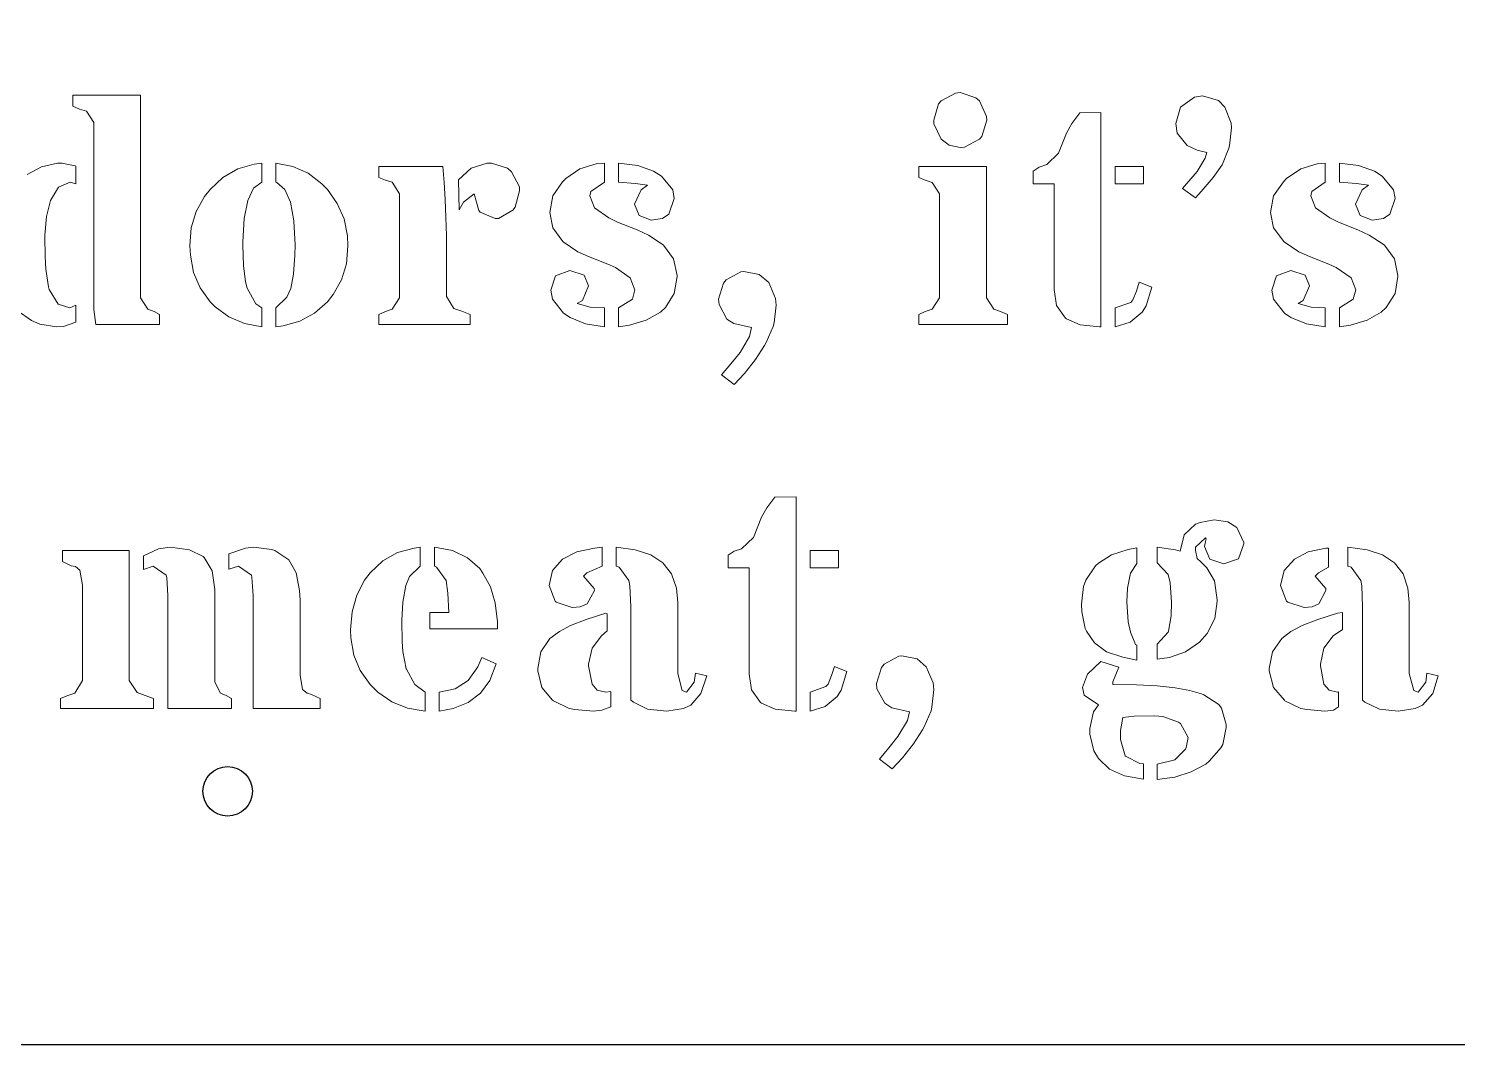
# Model space of a CAD drawing. Header units: millimetres. Extents: x 3735 to 5333, y 3252 to 4770.
# Drawn here: x 4803.9 to 4954, y 3800 to 3906.6 of the extents above; entities that cross this region are included whole.
import ezdxf

# ---------------------------------------------------------------- set-up
doc = ezdxf.new("R2010")
doc.units = ezdxf.units.MM
doc.layers.add('ext', color=18, linetype='Continuous', true_color=0x000000)
doc.layers.add('MASHARAB', color=6, linetype='Continuous', true_color=0xff00ff)

msp = doc.modelspace()

# ---------------------------------------------------------------- linework, layer by layer
at = {"layer": 'ext'}
msp.add_lwpolyline([(4539.85, 4769.98), (4539.85, 3799.98), (5289.85, 3799.98), (5289.85, 4769.98)], close=True, dxfattribs=at)
at = {"layer": 'MASHARAB', "lineweight": 0}
for p, q in [((4808.6, 3899.63), (4808.6, 3898.48)), ((4815.71, 3899.63), (4808.6, 3899.63)), ((4815.71, 3878.35), (4815.71, 3899.63)), ((4899.51, 3898.74), (4899.01, 3897.02)), ((4899.77, 3899.04), (4899.51, 3898.74)), ((4901.29, 3899.87), (4899.77, 3899.04)), ((4901.79, 3899.93), (4901.29, 3899.87)), ((4903.44, 3899.37), (4901.79, 3899.93)), ((4903.81, 3899.04), (4903.44, 3899.37)), ((4904.53, 3897.42), (4903.81, 3899.04)), ((4926.38, 3899.44), (4924.92, 3898.38)), ((4927.24, 3899.57), (4926.38, 3899.44)), ((4928.92, 3899.07), (4927.24, 3899.57)), ((4929.58, 3898.38), (4928.92, 3899.07)), ((4808.6, 3898.48), (4809.3, 3898.18)), ((4809.3, 3898.18), (4810.02, 3897.95)), ((4810.02, 3897.95), (4810.78, 3896.76)), ((4904.57, 3897.02), (4904.53, 3897.42)), ((4914.35, 3897.78), (4913.49, 3896.66)), ((4916.56, 3897.82), (4914.35, 3897.78)), ((4916.56, 3875.31), (4916.56, 3897.82)), ((4924.92, 3898.38), (4924.43, 3896.66)), ((4930.24, 3896.69), (4929.58, 3898.38)), ((4810.78, 3896.76), (4810.78, 3877.13)), ((4899.01, 3897.02), (4899.01, 3896.63)), ((4899.01, 3896.63), (4899.77, 3895.01)), ((4904.07, 3895.31), (4904.57, 3897.02)), ((4912.96, 3895.67), (4912.1, 3893.55)), ((4913.49, 3896.66), (4912.96, 3895.67)), ((4924.43, 3896.66), (4924.56, 3895.67)), ((4924.56, 3895.67), (4925.62, 3894.35)), ((4930.08, 3894.31), (4930.28, 3896.2)), ((4930.28, 3896.2), (4930.24, 3896.69)), ((4899.77, 3895.01), (4900.63, 3894.38)), ((4900.63, 3894.38), (4901.79, 3894.15)), ((4901.79, 3894.15), (4902.25, 3894.18)), ((4902.25, 3894.18), (4903.81, 3895.01)), ((4903.81, 3895.01), (4904.07, 3895.31)), ((4925.62, 3894.35), (4926.67, 3893.88)), ((4929.32, 3892.4), (4930.01, 3894.08)), ((4930.01, 3894.08), (4930.08, 3894.31)), ((4912.1, 3893.55), (4910.88, 3892.36)), ((4926.67, 3893.88), (4927.67, 3893.62)), ((4927.5, 3893.02), (4926.67, 3891.64)), ((4927.67, 3893.62), (4927.5, 3893.02)), ((4805.3, 3892.13), (4803.78, 3891.31)), ((4806.98, 3892.5), (4805.3, 3892.13)), ((4807.44, 3892.5), (4806.98, 3892.5)), ((4808.84, 3892.23), (4807.44, 3892.5)), ((4808.91, 3892.2), (4808.84, 3892.23)), ((4808.91, 3890.32), (4808.91, 3892.2)), ((4825.92, 3891.9), (4824.36, 3891.01)), ((4827.64, 3892.4), (4825.92, 3891.9)), ((4828.43, 3892.5), (4827.64, 3892.4)), ((4828.43, 3890.51), (4828.43, 3892.5)), ((4831.7, 3892.17), (4829.92, 3892.5)), ((4829.92, 3892.5), (4829.92, 3890.51)), ((4833.32, 3891.44), (4831.7, 3892.17)), ((4834.74, 3890.35), (4833.32, 3891.44)), ((4840.72, 3892.17), (4840.72, 3891.01)), ((4847.46, 3892.17), (4840.72, 3892.17)), ((4847.6, 3890.48), (4847.46, 3892.17)), ((4850.44, 3891.97), (4849.08, 3890.74)), ((4852.09, 3892.5), (4850.44, 3891.97)), ((4852.55, 3892.5), (4852.09, 3892.5)), ((4854.24, 3891.97), (4852.55, 3892.5)), ((4854.67, 3891.6), (4854.24, 3891.97)), ((4855.49, 3890.02), (4854.67, 3891.6)), ((4861.84, 3891.9), (4860.35, 3890.88)), ((4863.56, 3892.43), (4861.84, 3891.9)), ((4864.42, 3892.5), (4863.56, 3892.43)), ((4864.42, 3890.51), (4864.42, 3892.5)), ((4867.92, 3892.26), (4865.9, 3892.5)), ((4865.9, 3892.5), (4865.9, 3890.51)), ((4869.57, 3891.67), (4867.92, 3892.26)), ((4870.4, 3891.14), (4869.57, 3891.67)), ((4871.59, 3889.69), (4870.4, 3891.14)), ((4897.43, 3892.17), (4897.43, 3891.01)), ((4904.53, 3892.17), (4897.43, 3892.17)), ((4904.53, 3878.35), (4904.53, 3892.17)), ((4910.08, 3892.07), (4909.46, 3891.67)), ((4909.46, 3891.67), (4909.46, 3890.35)), ((4910.88, 3892.36), (4910.08, 3892.07)), ((4918.05, 3892.17), (4918.05, 3890.35)), ((4921.02, 3892.17), (4918.05, 3892.17)), ((4921.02, 3890.35), (4921.02, 3892.17)), ((4926.67, 3891.64), (4925.12, 3889.85)), ((4928.36, 3891.01), (4929.28, 3892.33)), ((4929.28, 3892.33), (4929.32, 3892.4)), ((4937.55, 3891.9), (4936.06, 3890.88)), ((4939.26, 3892.43), (4937.55, 3891.9)), ((4940.12, 3892.5), (4939.26, 3892.43)), ((4940.12, 3890.51), (4940.12, 3892.5)), ((4943.63, 3892.26), (4941.61, 3892.5)), ((4941.61, 3892.5), (4941.61, 3890.51)), ((4945.28, 3891.67), (4943.63, 3892.26)), ((4946.1, 3891.14), (4945.28, 3891.67)), ((4947.29, 3889.69), (4946.1, 3891.14)), ((4806.26, 3888.6), (4807.08, 3889.98)), ((4807.08, 3889.98), (4808.3, 3890.51)), ((4808.3, 3890.51), (4808.91, 3890.32)), ((4823.01, 3889.75), (4822.41, 3888.99)), ((4824.36, 3891.01), (4823.01, 3889.75)), ((4826.97, 3888.6), (4827.57, 3889.89)), ((4827.57, 3889.89), (4828.43, 3890.51)), ((4829.92, 3890.51), (4830.02, 3890.48)), ((4830.02, 3890.48), (4830.84, 3889.75)), ((4830.84, 3889.75), (4831.44, 3888.4)), ((4835.34, 3889.75), (4834.74, 3890.35)), ((4836.36, 3888.27), (4835.34, 3889.75)), ((4840.72, 3891.01), (4841.42, 3890.71)), ((4841.42, 3890.71), (4842.14, 3890.51)), ((4842.14, 3890.51), (4842.9, 3889.29)), ((4847.69, 3888.7), (4847.6, 3890.48)), ((4849.08, 3890.74), (4849.18, 3887.61)), ((4855.03, 3887.87), (4855.49, 3889.59)), ((4855.49, 3889.59), (4855.49, 3890.02)), ((4860.02, 3890.55), (4859, 3889.06)), ((4860.35, 3890.88), (4860.02, 3890.55)), ((4862.99, 3889.52), (4864.42, 3890.51)), ((4865.9, 3890.51), (4867.69, 3890.38)), ((4868.28, 3889.69), (4867.59, 3888.2)), ((4867.69, 3890.38), (4868.94, 3890.18)), ((4868.94, 3890.18), (4868.28, 3889.69)), ((4871.75, 3888.8), (4871.59, 3889.69)), ((4897.43, 3891.01), (4898.12, 3890.71)), ((4898.12, 3890.71), (4898.85, 3890.48)), ((4898.85, 3890.48), (4899.61, 3889.29)), ((4909.46, 3890.35), (4911.64, 3890.35)), ((4911.64, 3890.35), (4911.64, 3879.24)), ((4918.05, 3890.35), (4921.02, 3890.35)), ((4925.12, 3889.85), (4926.48, 3888.86)), ((4927.1, 3889.52), (4928.36, 3891.01)), ((4935.73, 3890.55), (4934.7, 3889.06)), ((4936.06, 3890.88), (4935.73, 3890.55)), ((4938.7, 3889.52), (4940.12, 3890.51)), ((4941.61, 3890.51), (4943.39, 3890.38)), ((4943.99, 3889.69), (4943.3, 3888.2)), ((4943.39, 3890.38), (4944.65, 3890.18)), ((4944.65, 3890.18), (4943.99, 3889.69)), ((4947.46, 3888.8), (4947.29, 3889.69)), ((4805.83, 3886.91), (4806.26, 3888.6)), ((4822.41, 3888.99), (4821.56, 3887.44)), ((4826.58, 3886.71), (4826.97, 3888.6)), ((4831.44, 3888.4), (4831.8, 3886.45)), ((4837.09, 3886.65), (4836.36, 3888.27)), ((4842.9, 3889.29), (4842.9, 3878.35)), ((4847.76, 3886.85), (4847.69, 3888.7)), ((4849.18, 3887.61), (4849.61, 3888.4)), ((4849.61, 3888.4), (4850.73, 3889.29)), ((4850.73, 3889.29), (4851.23, 3887.54)), ((4859, 3889.06), (4858.67, 3887.34)), ((4862.9, 3889.09), (4862.99, 3889.52)), ((4863.39, 3887.8), (4862.9, 3889.09)), ((4867.59, 3888.2), (4868.08, 3887.01)), ((4871.19, 3887.14), (4871.75, 3888.8)), ((4899.61, 3889.29), (4899.61, 3878.35)), ((4926.48, 3888.86), (4927.1, 3889.52)), ((4934.7, 3889.06), (4934.37, 3887.34)), ((4938.6, 3889.09), (4938.7, 3889.52)), ((4939.1, 3887.8), (4938.6, 3889.09)), ((4943.3, 3888.2), (4943.79, 3887.01)), ((4946.9, 3887.14), (4947.46, 3888.8)), ((4805.66, 3884.96), (4805.83, 3886.91)), ((4821.56, 3887.44), (4821.03, 3885.72)), ((4826.45, 3884.23), (4826.58, 3886.71)), ((4837.42, 3884.86), (4837.09, 3886.65)), ((4847.83, 3884.86), (4847.76, 3886.85)), ((4851.23, 3887.54), (4851.36, 3887.37)), ((4851.36, 3887.37), (4852.95, 3886.68)), ((4852.95, 3886.68), (4853.28, 3886.71)), ((4853.28, 3886.71), (4854.8, 3887.57)), ((4854.8, 3887.57), (4855.03, 3887.87)), ((4858.67, 3887.34), (4859, 3885.72)), ((4864.88, 3886.75), (4863.39, 3887.8)), ((4865.8, 3886.32), (4864.88, 3886.75)), ((4868.08, 3887.01), (4869.34, 3886.51)), ((4869.34, 3886.51), (4870.53, 3886.68)), ((4870.53, 3886.68), (4871.19, 3887.14)), ((4934.37, 3887.34), (4934.7, 3885.72)), ((4940.59, 3886.75), (4939.1, 3887.8)), ((4941.51, 3886.32), (4940.59, 3886.75)), ((4943.79, 3887.01), (4945.05, 3886.51)), ((4945.05, 3886.51), (4946.24, 3886.68)), ((4946.24, 3886.68), (4946.9, 3887.14)), ((4821.03, 3885.72), (4820.86, 3883.84)), ((4831.8, 3886.45), (4831.93, 3883.9)), ((4859, 3885.72), (4860.05, 3884.27)), ((4867.85, 3885.52), (4865.8, 3886.32)), ((4869.04, 3884.96), (4867.85, 3885.52)), ((4934.7, 3885.72), (4935.76, 3884.27)), ((4943.56, 3885.52), (4941.51, 3886.32)), ((4944.75, 3884.96), (4943.56, 3885.52)), ((4805.66, 3884.8), (4805.66, 3884.96)), ((4805.69, 3882.71), (4805.66, 3884.8)), ((4820.86, 3883.84), (4820.93, 3882.85)), ((4826.45, 3883.9), (4826.45, 3884.23)), ((4826.51, 3881.76), (4826.45, 3883.9)), ((4831.93, 3883.9), (4831.9, 3882.85)), ((4837.32, 3881.95), (4837.48, 3883.84)), ((4837.48, 3883.84), (4837.42, 3884.86)), ((4847.83, 3883.41), (4847.83, 3884.86)), ((4860.05, 3884.27), (4860.09, 3884.23)), ((4860.09, 3884.23), (4861.64, 3883.21)), ((4870.6, 3883.94), (4869.04, 3884.96)), ((4870.63, 3883.9), (4870.6, 3883.94)), ((4871.69, 3882.45), (4870.63, 3883.9)), ((4935.76, 3884.27), (4935.79, 3884.23)), ((4935.79, 3884.23), (4937.35, 3883.21)), ((4946.3, 3883.94), (4944.75, 3884.96)), ((4946.34, 3883.9), (4946.3, 3883.94)), ((4947.39, 3882.45), (4946.34, 3883.9)), ((4805.76, 3881.39), (4805.69, 3882.71)), ((4820.93, 3882.85), (4821.26, 3881.03)), ((4831.9, 3882.85), (4831.77, 3880.86)), ((4847.83, 3878.52), (4847.83, 3883.41)), ((4861.64, 3883.21), (4862.76, 3882.71)), ((4862.76, 3882.71), (4864.78, 3881.89)), ((4872.05, 3880.7), (4871.69, 3882.45)), ((4937.35, 3883.21), (4938.47, 3882.71)), ((4938.47, 3882.71), (4940.49, 3881.89)), ((4947.76, 3880.7), (4947.39, 3882.45)), ((4806.02, 3879.51), (4805.76, 3881.39)), ((4821.26, 3881.03), (4821.98, 3879.41)), ((4826.74, 3880.04), (4826.51, 3881.76)), ((4831.77, 3880.86), (4831.47, 3879.34)), ((4836.79, 3880.24), (4837.32, 3881.95)), ((4859.29, 3880.67), (4858.8, 3879.18)), ((4860.78, 3881.23), (4859.29, 3880.67)), ((4862.3, 3880.76), (4860.78, 3881.23)), ((4862.76, 3879.61), (4862.3, 3880.76)), ((4864.78, 3881.89), (4865.57, 3881.56)), ((4865.57, 3881.56), (4867.13, 3880.47)), ((4871.75, 3878.82), (4872.05, 3880.6)), ((4872.05, 3880.6), (4872.05, 3880.7)), ((4878.76, 3881.1), (4877.2, 3880.24)), ((4879.05, 3881.13), (4878.76, 3881.1)), ((4880.67, 3880.8), (4879.05, 3881.13)), ((4881.67, 3879.97), (4880.67, 3880.8)), ((4935, 3880.67), (4934.51, 3879.18)), ((4936.49, 3881.23), (4935, 3880.67)), ((4938.01, 3880.76), (4936.49, 3881.23)), ((4938.47, 3879.61), (4938.01, 3880.76)), ((4940.49, 3881.89), (4941.28, 3881.56)), ((4941.28, 3881.56), (4942.83, 3880.47)), ((4947.46, 3878.82), (4947.76, 3880.6)), ((4947.76, 3880.6), (4947.76, 3880.7)), ((4806.12, 3879.24), (4806.02, 3879.51)), ((4807.05, 3877.69), (4806.12, 3879.24)), ((4821.98, 3879.41), (4823.01, 3877.96)), ((4826.91, 3879.38), (4826.74, 3880.04)), ((4827.8, 3877.72), (4826.91, 3879.38)), ((4831.47, 3879.34), (4831.07, 3878.42)), ((4835.93, 3878.72), (4836.79, 3880.24)), ((4858.8, 3879.18), (4858.96, 3878.22)), ((4862.1, 3878.09), (4862.76, 3879.61)), ((4867.13, 3880.47), (4867.62, 3879.21)), ((4867.62, 3879.21), (4867.36, 3878.22)), ((4876.94, 3879.91), (4876.41, 3878.22)), ((4877.2, 3880.24), (4876.94, 3879.91)), ((4882.39, 3878.29), (4881.67, 3879.97)), ((4911.64, 3879.24), (4911.9, 3877.56)), ((4920.59, 3880), (4920.3, 3879.05)), ((4921.92, 3879.48), (4920.59, 3880)), ((4921.32, 3877.53), (4921.92, 3879.48)), ((4934.51, 3879.18), (4934.67, 3878.22)), ((4937.81, 3878.09), (4938.47, 3879.61)), ((4942.83, 3880.47), (4943.33, 3879.21)), ((4943.33, 3879.21), (4943.06, 3878.22)), ((4808.27, 3877.3), (4807.05, 3877.69)), ((4808.91, 3877.59), (4808.27, 3877.3)), ((4808.91, 3875.81), (4808.91, 3877.59)), ((4816.47, 3877.16), (4815.71, 3878.35)), ((4823.01, 3877.96), (4823.54, 3877.43)), ((4828.43, 3877.3), (4827.8, 3877.72)), ((4831.07, 3878.42), (4829.92, 3877.3)), ((4833.98, 3876.77), (4835.34, 3877.96)), ((4835.34, 3877.96), (4835.93, 3878.72)), ((4842.9, 3878.35), (4842.14, 3877.16)), ((4848.62, 3877.26), (4847.83, 3878.52)), ((4858.96, 3878.22), (4860.12, 3876.77)), ((4861.57, 3877.76), (4862.1, 3878.09)), ((4862.93, 3877.39), (4861.57, 3877.76)), ((4867.36, 3878.22), (4865.9, 3877.3)), ((4870.83, 3877.36), (4871.75, 3878.82)), ((4876.41, 3878.22), (4876.48, 3877.66)), ((4876.48, 3877.66), (4877.27, 3876.14)), ((4882.23, 3875.74), (4882.46, 3877.59)), ((4882.46, 3877.59), (4882.39, 3878.29)), ((4899.61, 3878.35), (4898.85, 3877.16)), ((4905.33, 3877.16), (4904.53, 3878.35)), ((4919.7, 3877.89), (4918.05, 3877.3)), ((4919.93, 3878.15), (4919.7, 3877.89)), ((4920.3, 3879.05), (4919.93, 3878.15)), ((4934.67, 3878.22), (4935.83, 3876.77)), ((4937.28, 3877.76), (4937.81, 3878.09)), ((4938.64, 3877.39), (4937.28, 3877.76)), ((4943.06, 3878.22), (4941.61, 3877.3)), ((4946.53, 3877.36), (4947.46, 3878.82)), ((4802.75, 3877.03), (4804.24, 3875.97)), ((4810.78, 3877.13), (4811.01, 3875.58)), ((4817.13, 3876.93), (4816.47, 3877.16)), ((4817.69, 3876.63), (4817.13, 3876.93)), ((4817.69, 3875.58), (4817.69, 3876.63)), ((4823.54, 3877.43), (4824.96, 3876.37)), ((4824.96, 3876.37), (4826.61, 3875.68)), ((4828.43, 3875.31), (4828.43, 3877.3)), ((4829.92, 3877.3), (4829.92, 3875.31)), ((4832.43, 3875.91), (4833.98, 3876.77)), ((4841.42, 3876.93), (4840.72, 3876.63)), ((4840.72, 3876.63), (4840.72, 3875.58)), ((4842.14, 3877.16), (4841.42, 3876.93)), ((4849.45, 3876.96), (4848.62, 3877.26)), ((4850.31, 3876.63), (4849.45, 3876.96)), ((4850.31, 3875.58), (4850.31, 3876.63)), ((4860.12, 3876.77), (4860.81, 3876.3)), ((4860.81, 3876.3), (4862.43, 3875.64)), ((4864.42, 3877.3), (4862.93, 3877.39)), ((4864.42, 3875.31), (4864.42, 3877.3)), ((4865.9, 3877.3), (4865.9, 3875.31)), ((4868.81, 3876.01), (4870.3, 3876.87)), ((4870.3, 3876.87), (4870.83, 3877.36)), ((4877.27, 3876.14), (4878, 3875.68)), ((4898.12, 3876.93), (4897.43, 3876.63)), ((4897.43, 3876.63), (4897.43, 3875.58)), ((4898.85, 3877.16), (4898.12, 3876.93)), ((4906.02, 3876.93), (4905.33, 3877.16)), ((4906.75, 3876.63), (4906.02, 3876.93)), ((4906.75, 3875.58), (4906.75, 3876.63)), ((4911.9, 3877.56), (4912.83, 3876.24)), ((4912.83, 3876.24), (4912.93, 3876.17)), ((4912.93, 3876.17), (4914.38, 3875.54)), ((4918.05, 3877.3), (4918.05, 3875.31)), ((4919.64, 3875.81), (4920.89, 3876.87)), ((4920.89, 3876.87), (4921.32, 3877.53)), ((4935.83, 3876.77), (4936.52, 3876.3)), ((4936.52, 3876.3), (4938.14, 3875.64)), ((4940.12, 3877.3), (4938.64, 3877.39)), ((4940.12, 3875.31), (4940.12, 3877.3)), ((4941.61, 3877.3), (4941.61, 3875.31)), ((4944.52, 3876.01), (4946.01, 3876.87)), ((4946.01, 3876.87), (4946.53, 3877.36)), ((4804.24, 3875.97), (4805.13, 3875.61)), ((4805.13, 3875.61), (4806.92, 3875.31)), ((4806.92, 3875.31), (4807.61, 3875.35)), ((4807.61, 3875.35), (4808.91, 3875.81)), ((4811.01, 3875.58), (4817.69, 3875.58)), ((4826.61, 3875.68), (4828.43, 3875.31)), ((4829.92, 3875.31), (4830.68, 3875.41)), ((4830.68, 3875.41), (4832.43, 3875.91)), ((4840.72, 3875.58), (4850.31, 3875.58)), ((4862.43, 3875.64), (4864.42, 3875.31)), ((4865.9, 3875.31), (4867.06, 3875.48)), ((4867.06, 3875.48), (4868.81, 3876.01)), ((4878, 3875.68), (4879.88, 3875.25)), ((4879.88, 3875.25), (4879.65, 3874.32)), ((4881.4, 3873.66), (4882.13, 3875.35)), ((4882.13, 3875.35), (4882.23, 3875.74)), ((4897.43, 3875.58), (4906.75, 3875.58)), ((4914.38, 3875.54), (4916.43, 3875.31)), ((4916.43, 3875.31), (4916.56, 3875.31)), ((4918.05, 3875.31), (4919.64, 3875.81)), ((4938.14, 3875.64), (4940.12, 3875.31)), ((4941.61, 3875.31), (4942.77, 3875.48)), ((4942.77, 3875.48), (4944.52, 3876.01)), ((4879.65, 3874.32), (4878.66, 3872.64)), ((4880.28, 3871.88), (4881.24, 3873.36)), ((4881.24, 3873.36), (4881.4, 3873.66)), ((4878.66, 3872.64), (4877.7, 3871.45)), ((4879.12, 3870.42), (4880.28, 3871.88)), ((4877.7, 3871.45), (4876.71, 3870.29)), ((4876.71, 3870.29), (4878.06, 3869.27)), ((4878.06, 3869.27), (4879.12, 3870.42)), ((4882.33, 3857.43), (4881.47, 3856.31)), ((4884.54, 3857.47), (4882.33, 3857.43)), ((4884.54, 3834.96), (4884.54, 3857.47)), ((4880.91, 3855.32), (4880.08, 3853.2)), ((4881.47, 3856.31), (4880.91, 3855.32)), ((4926.51, 3854.59), (4925.29, 3853.47)), ((4926.97, 3854.79), (4926.51, 3854.59)), ((4928.46, 3855.06), (4926.97, 3854.79)), ((4929.88, 3854.86), (4928.46, 3855.06)), ((4930.84, 3854.26), (4929.88, 3854.86)), ((4931.56, 3852.68), (4930.84, 3854.26)), ((4818.81, 3852.18), (4817.59, 3852.02)), ((4820.83, 3851.92), (4818.81, 3852.18)), ((4826.71, 3852.08), (4824.99, 3851.49)), ((4827.57, 3852.18), (4826.71, 3852.08)), ((4829.49, 3851.95), (4827.57, 3852.18)), ((4844.42, 3852.08), (4842.67, 3851.62)), ((4845.08, 3852.18), (4844.42, 3852.08)), ((4845.08, 3850.2), (4845.08, 3852.18)), ((4848.45, 3851.82), (4846.57, 3852.18)), ((4846.57, 3852.18), (4846.57, 3850.2)), ((4863.36, 3852.08), (4861.51, 3851.68)), ((4864.18, 3852.18), (4863.36, 3852.08)), ((4864.18, 3850.2), (4864.18, 3852.18)), ((4867.65, 3851.92), (4865.64, 3852.18)), ((4865.64, 3852.18), (4865.64, 3850.2)), ((4880.08, 3853.2), (4878.82, 3852.02)), ((4920.35, 3852.13), (4919.44, 3851.95)), ((4920.35, 3850.48), (4920.35, 3852.13)), ((4924.39, 3851.92), (4922.48, 3852.18)), ((4922.48, 3852.18), (4922.48, 3850.53)), ((4925.29, 3853.47), (4924.89, 3851.78)), ((4926.48, 3851.85), (4926.51, 3852.18)), ((4926.51, 3852.18), (4927.53, 3853.17)), ((4927.53, 3852.78), (4927.43, 3852.25)), ((4927.43, 3852.25), (4928, 3850.92)), ((4927.53, 3853.17), (4927.6, 3853.07)), ((4927.6, 3853.07), (4927.53, 3852.78)), ((4931, 3850.96), (4931.56, 3852.54)), ((4931.56, 3852.54), (4931.56, 3852.68)), ((4940.19, 3852.08), (4938.34, 3851.68)), ((4940.47, 3852.08), (4940.19, 3852.08)), ((4940.47, 3850.1), (4940.47, 3852.08)), ((4944.52, 3851.92), (4942.5, 3852.18)), ((4942.5, 3852.18), (4942.5, 3850.2)), ((4807.51, 3851.85), (4807.51, 3850.69)), ((4814.52, 3851.85), (4807.51, 3851.85)), ((4807.51, 3850.69), (4808.4, 3850.23)), ((4814.52, 3838.2), (4814.52, 3851.85)), ((4817.59, 3852.02), (4816, 3851.29)), ((4816, 3851.29), (4816, 3849.83)), ((4822.28, 3851.19), (4820.83, 3851.92)), ((4822.38, 3851.09), (4822.28, 3851.19)), ((4823.21, 3849.7), (4822.38, 3851.09)), ((4824.99, 3851.49), (4824.99, 3849.87)), ((4829.82, 3851.85), (4829.49, 3851.95)), ((4831.27, 3850.86), (4829.82, 3851.85)), ((4832.03, 3849.5), (4831.27, 3850.86)), ((4841.15, 3850.76), (4839.83, 3849.5)), ((4842.67, 3851.62), (4841.15, 3850.76)), ((4850.04, 3851.06), (4848.45, 3851.82)), ((4851.33, 3849.93), (4850.04, 3851.06)), ((4860.02, 3850.92), (4858.96, 3849.74)), ((4861.51, 3851.68), (4860.02, 3850.92)), ((4869.31, 3851.39), (4867.65, 3851.92)), ((4870.56, 3850.53), (4869.31, 3851.39)), ((4878.06, 3851.75), (4877.4, 3851.35)), ((4877.4, 3851.35), (4877.4, 3850.03)), ((4878.82, 3852.02), (4878.06, 3851.75)), ((4886.03, 3851.85), (4886.03, 3850.03)), ((4889, 3851.85), (4886.03, 3851.85)), ((4889, 3850.03), (4889, 3851.85)), ((4917.69, 3851.39), (4916.3, 3850.5)), ((4919.44, 3851.95), (4917.69, 3851.39)), ((4924.89, 3851.78), (4924.39, 3851.92)), ((4926.67, 3850.99), (4926.48, 3851.85)), ((4927.04, 3850.63), (4926.67, 3850.99)), ((4927.7, 3850), (4927.04, 3850.63)), ((4928, 3850.92), (4929.48, 3850.43)), ((4929.48, 3850.43), (4931, 3850.96)), ((4936.88, 3850.92), (4935.79, 3849.74)), ((4938.34, 3851.68), (4936.88, 3850.92)), ((4946.14, 3851.39), (4944.52, 3851.92)), ((4947.39, 3850.53), (4946.14, 3851.39)), ((4808.4, 3850.23), (4808.87, 3850.16)), ((4808.87, 3850.16), (4809.33, 3849.77)), ((4809.33, 3849.77), (4809.59, 3848.21)), ((4816, 3849.83), (4817.03, 3850.2)), ((4817.03, 3850.2), (4818.38, 3849.24)), ((4818.38, 3849.24), (4818.45, 3849.01)), ((4823.51, 3847.75), (4823.21, 3849.7)), ((4824.99, 3849.87), (4825.98, 3850.2)), ((4825.98, 3850.2), (4827.34, 3849.24)), ((4827.34, 3849.24), (4827.4, 3849.04)), ((4832.39, 3847.65), (4832.03, 3849.5)), ((4839.83, 3849.5), (4839.23, 3848.71)), ((4843.56, 3848.15), (4843.93, 3849.11)), ((4843.93, 3849.11), (4845.08, 3850.2)), ((4846.57, 3850.2), (4846.77, 3850.1)), ((4846.77, 3850.1), (4847.79, 3848.68)), ((4851.66, 3849.47), (4851.33, 3849.93)), ((4852.45, 3848.02), (4851.66, 3849.47)), ((4858.96, 3849.74), (4858.6, 3848.15)), ((4862.23, 3849.14), (4862.57, 3849.5)), ((4863.33, 3847.85), (4862.23, 3849.14)), ((4862.57, 3849.5), (4864.18, 3850.2)), ((4865.64, 3850.2), (4865.97, 3850.07)), ((4865.97, 3850.07), (4866.99, 3848.68)), ((4871.45, 3849.37), (4870.56, 3850.53)), ((4871.98, 3847.88), (4871.45, 3849.37)), ((4877.4, 3850.03), (4879.62, 3850.03)), ((4879.62, 3850.03), (4879.62, 3838.9)), ((4886.03, 3850.03), (4889, 3850.03)), ((4916, 3850.23), (4914.98, 3848.71)), ((4916.3, 3850.5), (4916, 3850.23)), ((4919.34, 3847.88), (4919.67, 3849.44)), ((4919.67, 3849.47), (4920.35, 3850.48)), ((4919.67, 3849.44), (4919.67, 3849.47)), ((4922.48, 3850.53), (4923.63, 3849.31)), ((4923.63, 3849.31), (4923.83, 3848.45)), ((4928.49, 3848.64), (4927.7, 3850)), ((4935.79, 3849.74), (4935.43, 3848.15)), ((4939.07, 3849.14), (4939.4, 3849.5)), ((4940.19, 3847.85), (4939.07, 3849.14)), ((4939.4, 3849.5), (4940.47, 3850.1)), ((4942.5, 3850.2), (4942.83, 3850.07)), ((4942.83, 3850.07), (4943.86, 3848.68)), ((4948.29, 3849.37), (4947.39, 3850.53)), ((4948.81, 3847.88), (4948.29, 3849.37)), ((4809.59, 3848.21), (4809.59, 3838.2)), ((4818.45, 3849.01), (4818.58, 3847.06)), ((4823.51, 3847.62), (4823.51, 3847.75)), ((4823.51, 3838), (4823.51, 3847.62)), ((4827.4, 3849.04), (4827.54, 3847.06)), ((4832.46, 3846.63), (4832.39, 3847.65)), ((4839.23, 3848.71), (4838.41, 3847.16)), ((4843.23, 3846.4), (4843.56, 3848.15)), ((4847.79, 3848.68), (4847.99, 3847.36)), ((4852.95, 3846.33), (4852.45, 3848.02)), ((4858.6, 3848.15), (4859.23, 3846.53)), ((4862.6, 3846.23), (4863.36, 3847.62)), ((4863.36, 3847.62), (4863.33, 3847.85)), ((4866.99, 3848.68), (4867.09, 3848.12)), ((4867.09, 3848.12), (4867.19, 3845.93)), ((4872.12, 3846.36), (4871.98, 3847.88)), ((4914.74, 3848.05), (4914.51, 3846.2)), ((4914.98, 3848.71), (4914.74, 3848.05)), ((4919.3, 3846.43), (4919.34, 3847.88)), ((4923.83, 3848.45), (4923.96, 3846.4)), ((4928.76, 3846.66), (4928.49, 3848.64)), ((4935.43, 3848.15), (4936.06, 3846.53)), ((4939.46, 3846.23), (4940.19, 3847.62)), ((4940.19, 3847.62), (4940.19, 3847.85)), ((4943.86, 3848.68), (4943.96, 3848.12)), ((4943.96, 3848.12), (4944.02, 3845.93)), ((4948.95, 3846.36), (4948.81, 3847.88)), ((4818.58, 3847.06), (4818.58, 3835.23)), ((4827.54, 3847.06), (4827.54, 3835.23)), ((4832.46, 3838.76), (4832.46, 3846.63)), ((4838.41, 3847.16), (4837.91, 3845.41)), ((4843.13, 3844.48), (4843.23, 3846.4)), ((4847.99, 3847.36), (4848.09, 3845.31)), ((4853.18, 3844.35), (4852.95, 3846.33)), ((4859.23, 3846.53), (4859.36, 3846.4)), ((4859.36, 3846.4), (4861.04, 3845.84)), ((4861.87, 3845.93), (4862.6, 3846.23)), ((4872.12, 3838.93), (4872.12, 3846.36)), ((4914.51, 3846.2), (4914.55, 3845.41)), ((4919.44, 3844.35), (4919.3, 3846.43)), ((4923.96, 3846.4), (4923.93, 3844.98)), ((4928.52, 3844.68), (4928.76, 3846.53)), ((4928.76, 3846.53), (4928.76, 3846.66)), ((4936.06, 3846.53), (4936.19, 3846.4)), ((4936.19, 3846.4), (4937.91, 3845.84)), ((4938.74, 3845.93), (4939.46, 3846.23)), ((4948.95, 3838.93), (4948.95, 3846.36)), ((4837.91, 3845.41), (4837.75, 3843.49)), ((4846.1, 3845.31), (4846.1, 3843.62)), ((4848.09, 3845.31), (4846.1, 3845.31)), ((4862.5, 3844.58), (4860.85, 3843.95)), ((4861.04, 3845.84), (4861.87, 3845.93)), ((4864.58, 3845.24), (4862.5, 3844.58)), ((4864.72, 3845.18), (4864.58, 3845.24)), ((4864.72, 3843.39), (4864.72, 3845.18)), ((4867.19, 3845.93), (4867.19, 3836.12)), ((4914.55, 3845.41), (4914.91, 3843.65)), ((4923.93, 3844.98), (4923.67, 3843.36)), ((4927.73, 3843.13), (4928.52, 3844.68)), ((4939.33, 3844.58), (4937.71, 3843.95)), ((4937.91, 3845.84), (4938.74, 3845.93)), ((4941.41, 3845.24), (4939.33, 3844.58)), ((4941.94, 3845.32), (4941.41, 3845.24)), ((4941.94, 3843.53), (4941.94, 3845.32)), ((4944.02, 3845.93), (4944.02, 3836.12)), ((4837.75, 3843.49), (4837.78, 3842.66)), ((4843.13, 3844.38), (4843.13, 3844.48)), ((4843.17, 3842.27), (4843.13, 3844.38)), ((4846.1, 3843.62), (4853.18, 3843.62)), ((4853.18, 3843.62), (4853.18, 3844.35)), ((4859.69, 3843.32), (4858.7, 3842.6)), ((4860.85, 3843.95), (4859.69, 3843.32)), ((4864.12, 3842.86), (4864.72, 3843.39)), ((4914.91, 3843.65), (4915.04, 3843.36)), ((4915.04, 3843.36), (4915.9, 3842.13)), ((4919.67, 3843.26), (4919.44, 3844.35)), ((4920.19, 3841.95), (4919.67, 3843.26)), ((4923.63, 3843.26), (4922.48, 3842)), ((4923.67, 3843.36), (4923.63, 3843.26)), ((4926.91, 3842.2), (4927.73, 3843.13)), ((4936.52, 3843.32), (4935.56, 3842.6)), ((4937.71, 3843.95), (4936.52, 3843.32)), ((4940.95, 3842.86), (4941.94, 3843.53)), ((4837.78, 3842.66), (4838.11, 3840.85)), ((4843.23, 3841.24), (4843.17, 3842.27)), ((4858.7, 3842.6), (4857.74, 3841.18)), ((4862.76, 3839.89), (4863.13, 3841.57)), ((4863.13, 3841.57), (4864.12, 3842.86)), ((4915.9, 3842.13), (4917.16, 3841.21)), ((4920.35, 3841.88), (4920.19, 3841.95)), ((4920.35, 3840.33), (4920.35, 3841.88)), ((4922.48, 3842), (4922.48, 3840.42)), ((4925.45, 3841.21), (4926.91, 3842.2)), ((4935.56, 3842.6), (4934.57, 3841.18)), ((4939.63, 3839.89), (4939.99, 3841.57)), ((4939.99, 3841.57), (4940.95, 3842.86)), ((4838.11, 3840.85), (4838.77, 3839.23)), ((4843.6, 3839.42), (4843.23, 3841.24)), ((4851.53, 3840.61), (4851.13, 3839.62)), ((4853.05, 3839.92), (4851.53, 3840.61)), ((4857.74, 3841.18), (4857.41, 3839.46)), ((4895.35, 3840.75), (4893.79, 3839.89)), ((4895.64, 3840.78), (4895.35, 3840.75)), ((4897.26, 3840.45), (4895.64, 3840.78)), ((4898.22, 3839.62), (4897.26, 3840.45)), ((4916.56, 3840.18), (4915.14, 3838.86)), ((4918.45, 3839.59), (4916.56, 3840.18)), ((4917.16, 3841.21), (4918.88, 3840.65)), ((4918.88, 3840.65), (4920.35, 3840.33)), ((4922.48, 3840.42), (4923.77, 3840.61)), ((4923.77, 3840.61), (4925.45, 3841.21)), ((4934.57, 3841.18), (4934.24, 3839.46)), ((4832.72, 3837.24), (4832.46, 3838.76)), ((4838.77, 3839.23), (4839.8, 3837.77)), ((4843.63, 3839.39), (4843.6, 3839.42)), ((4844.52, 3837.77), (4843.63, 3839.39)), ((4851.13, 3839.62), (4850.11, 3838.2)), ((4852.39, 3838.2), (4853.05, 3839.92)), ((4857.41, 3839.46), (4857.41, 3839.19)), ((4857.41, 3839.19), (4857.84, 3837.44)), ((4862.76, 3839.72), (4862.76, 3839.89)), ((4863.13, 3837.81), (4862.76, 3839.72)), ((4872.58, 3837.14), (4872.12, 3838.93)), ((4873.97, 3838.96), (4873.83, 3838)), ((4875.16, 3838.66), (4873.97, 3838.96)), ((4874.56, 3836.81), (4875.16, 3838.66)), ((4879.62, 3838.9), (4879.88, 3837.21)), ((4888.27, 3838.7), (4887.91, 3837.81)), ((4888.57, 3839.66), (4888.27, 3838.7)), ((4889.89, 3839.13), (4888.57, 3839.66)), ((4889.27, 3837.18), (4889.89, 3839.13)), ((4893.53, 3839.56), (4893, 3837.87)), ((4893.79, 3839.89), (4893.53, 3839.56)), ((4898.95, 3837.94), (4898.22, 3839.62)), ((4915.14, 3838.86), (4914.61, 3837.44)), ((4917.82, 3838.04), (4918.45, 3839.59)), ((4934.24, 3839.46), (4934.24, 3839.19)), ((4934.24, 3839.19), (4934.7, 3837.44)), ((4939.63, 3839.72), (4939.63, 3839.89)), ((4939.99, 3837.81), (4939.63, 3839.72)), ((4949.41, 3837.14), (4948.95, 3838.93)), ((4950.8, 3838.96), (4950.67, 3838)), ((4951.99, 3838.66), (4950.8, 3838.96)), ((4951.43, 3836.81), (4951.99, 3838.66)), ((4809.59, 3838.2), (4808.8, 3836.85)), ((4815.34, 3836.91), (4814.52, 3838.2)), ((4824.1, 3836.85), (4823.51, 3838)), ((4833.19, 3836.85), (4832.72, 3837.24)), ((4839.8, 3837.77), (4840.62, 3836.95)), ((4845.58, 3836.95), (4844.52, 3837.77)), ((4848.75, 3837.31), (4847.07, 3836.95)), ((4850.11, 3838.2), (4848.75, 3837.31)), ((4851.4, 3836.85), (4852.39, 3838.2)), ((4857.84, 3837.44), (4858.96, 3836.12)), ((4863.66, 3837.18), (4863.13, 3837.81)), ((4864.58, 3836.95), (4863.66, 3837.18)), ((4873.04, 3836.95), (4872.58, 3837.14)), ((4873.83, 3838), (4873.04, 3836.95)), ((4879.88, 3837.21), (4880.81, 3835.89)), ((4887.68, 3837.54), (4886.03, 3836.95)), ((4887.91, 3837.81), (4887.68, 3837.54)), ((4888.87, 3836.52), (4889.27, 3837.18)), ((4893, 3837.87), (4893.03, 3837.31)), ((4893.03, 3837.31), (4893.86, 3835.79)), ((4898.82, 3835.39), (4899.01, 3837.24)), ((4899.01, 3837.24), (4898.95, 3837.94)), ((4914.61, 3837.44), (4914.81, 3836.65)), ((4917.82, 3837.77), (4917.82, 3838.04)), ((4920.3, 3837.74), (4917.82, 3837.77)), ((4922.48, 3837.61), (4920.3, 3837.74)), ((4924.36, 3837.41), (4922.48, 3837.61)), ((4925.91, 3837.14), (4924.36, 3837.41)), ((4927.14, 3836.78), (4925.91, 3837.14)), ((4934.7, 3837.44), (4935.83, 3836.12)), ((4940.52, 3837.18), (4939.99, 3837.81)), ((4941.41, 3836.95), (4940.52, 3837.18)), ((4949.87, 3836.95), (4949.41, 3837.14)), ((4950.67, 3838), (4949.87, 3836.95)), ((4808.07, 3836.62), (4807.28, 3836.29)), ((4807.28, 3836.29), (4807.28, 3835.23)), ((4808.8, 3836.85), (4808.07, 3836.62)), ((4816.17, 3836.62), (4815.34, 3836.91)), ((4817.06, 3836.29), (4816.17, 3836.62)), ((4817.06, 3835.23), (4817.06, 3836.29)), ((4824.69, 3836.62), (4824.1, 3836.85)), ((4825.26, 3836.29), (4824.69, 3836.62)), ((4825.26, 3835.23), (4825.26, 3836.29)), ((4833.65, 3836.71), (4833.19, 3836.85)), ((4834.58, 3836.29), (4833.65, 3836.71)), ((4834.58, 3835.23), (4834.58, 3836.29)), ((4840.62, 3836.95), (4842.08, 3835.95)), ((4842.08, 3835.95), (4843.73, 3835.29)), ((4845.58, 3834.96), (4845.58, 3836.95)), ((4847.07, 3836.95), (4847.07, 3834.96)), ((4848.52, 3835.23), (4850.11, 3835.86)), ((4850.11, 3835.86), (4851.4, 3836.85)), ((4858.96, 3836.12), (4859.06, 3836.05)), ((4859.06, 3836.05), (4860.71, 3835.26)), ((4865.08, 3837.02), (4864.58, 3836.95)), ((4865.08, 3835.43), (4865.08, 3837.02)), ((4867.19, 3836.12), (4867.46, 3835.92)), ((4867.46, 3835.92), (4868.94, 3835.19)), ((4872.71, 3835.23), (4873.5, 3835.59)), ((4873.5, 3835.59), (4874.56, 3836.81)), ((4880.81, 3835.89), (4880.91, 3835.82)), ((4880.91, 3835.82), (4882.36, 3835.19)), ((4886.03, 3836.95), (4886.03, 3834.96)), ((4887.61, 3835.46), (4888.87, 3836.52)), ((4893.86, 3835.79), (4894.59, 3835.33)), ((4914.81, 3836.65), (4916.3, 3835.62)), ((4916.3, 3835.62), (4915.8, 3834.9)), ((4927.37, 3836.68), (4927.14, 3836.78)), ((4928.95, 3835.66), (4927.37, 3836.68)), ((4929.22, 3835.29), (4928.95, 3835.66)), ((4935.83, 3836.12), (4935.89, 3836.05)), ((4935.89, 3836.05), (4937.55, 3835.26)), ((4941.52, 3836.99), (4941.41, 3836.95)), ((4941.52, 3835.41), (4941.52, 3836.99)), ((4944.02, 3836.12), (4944.29, 3835.92)), ((4944.29, 3835.92), (4945.81, 3835.19)), ((4949.57, 3835.23), (4950.33, 3835.59)), ((4950.33, 3835.59), (4951.43, 3836.81)), ((4807.28, 3835.23), (4817.06, 3835.23)), ((4818.58, 3835.23), (4825.26, 3835.23)), ((4827.54, 3835.23), (4834.58, 3835.23)), ((4843.73, 3835.29), (4845.58, 3834.96)), ((4847.07, 3834.96), (4848.52, 3835.23)), ((4860.71, 3835.26), (4861.31, 3835.13)), ((4861.31, 3835.13), (4863.26, 3834.96)), ((4863.26, 3834.96), (4864.15, 3835.06)), ((4864.15, 3835.06), (4865.08, 3835.43)), ((4868.94, 3835.19), (4870.96, 3834.96)), ((4870.96, 3834.96), (4872.71, 3835.23)), ((4882.36, 3835.19), (4884.41, 3834.96)), ((4884.41, 3834.96), (4884.54, 3834.96)), ((4886.03, 3834.96), (4887.61, 3835.46)), ((4894.59, 3835.33), (4896.47, 3834.9)), ((4896.47, 3834.9), (4896.24, 3833.97)), ((4897.99, 3833.31), (4898.72, 3835)), ((4898.72, 3835), (4898.82, 3835.39)), ((4915.8, 3834.9), (4915.41, 3833.15)), ((4918.61, 3832.95), (4918.88, 3834.3)), ((4918.88, 3834.3), (4920.06, 3834.43)), ((4920.06, 3834.43), (4922.21, 3834.47)), ((4922.21, 3834.47), (4923.07, 3834.4)), ((4923.07, 3834.4), (4924.72, 3833.81)), ((4929.71, 3833.58), (4929.22, 3835.29)), ((4937.55, 3835.26), (4938.17, 3835.13)), ((4938.17, 3835.13), (4940.09, 3834.96)), ((4940.09, 3834.96), (4940.98, 3835.06)), ((4940.98, 3835.06), (4941.52, 3835.41)), ((4945.81, 3835.19), (4947.79, 3834.96)), ((4947.79, 3834.96), (4949.57, 3835.23)), ((4896.24, 3833.97), (4895.25, 3832.29)), ((4896.87, 3831.53), (4897.82, 3833.01)), ((4897.82, 3833.01), (4897.99, 3833.31)), ((4915.41, 3833.15), (4915.41, 3832.55)), ((4915.41, 3832.55), (4915.83, 3830.8)), ((4918.61, 3831.99), (4918.61, 3832.95)), ((4924.72, 3833.81), (4924.92, 3833.67)), ((4924.92, 3833.67), (4925.72, 3832.19)), ((4929.35, 3831.46), (4929.71, 3833.25)), ((4929.71, 3833.25), (4929.71, 3833.58)), ((4894.29, 3831.1), (4893.3, 3829.94)), ((4895.25, 3832.29), (4894.29, 3831.1)), ((4895.71, 3830.07), (4896.87, 3831.53)), ((4919.11, 3830.27), (4918.61, 3831.99)), ((4925.52, 3831.16), (4925.45, 3830.97)), ((4925.72, 3832.19), (4925.52, 3831.16)), ((4927.96, 3829.74), (4929.15, 3831.1)), ((4929.15, 3831.1), (4929.35, 3831.46)), ((4893.3, 3829.94), (4894.65, 3828.92)), ((4894.65, 3828.92), (4895.71, 3830.07)), ((4915.83, 3830.8), (4916.3, 3830.01)), ((4916.3, 3830.01), (4917.45, 3828.88)), ((4919.14, 3830.24), (4919.11, 3830.27)), ((4920.66, 3829.48), (4919.14, 3830.24)), ((4924.33, 3829.84), (4922.48, 3829.41)), ((4925.45, 3830.97), (4924.33, 3829.84)), ((4927.57, 3829.41), (4927.96, 3829.74)), ((4917.45, 3828.88), (4919.04, 3828.16)), ((4919.04, 3828.16), (4921.02, 3827.83)), ((4921.02, 3829.44), (4920.66, 3829.48)), ((4921.02, 3827.83), (4921.02, 3829.44)), ((4922.48, 3829.41), (4922.48, 3827.79)), ((4924.33, 3828.02), (4926.05, 3828.59)), ((4926.05, 3828.59), (4927.57, 3829.41)), ((4922.48, 3827.79), (4924.33, 3828.02))]:
    msp.add_line(p, q, dxfattribs=at)
at = {"layer": 'MASHARAB'}
msp.add_circle((4824.85, 3826.55), 2.6, dxfattribs=at)

doc.saveas('drawing.dxf')
